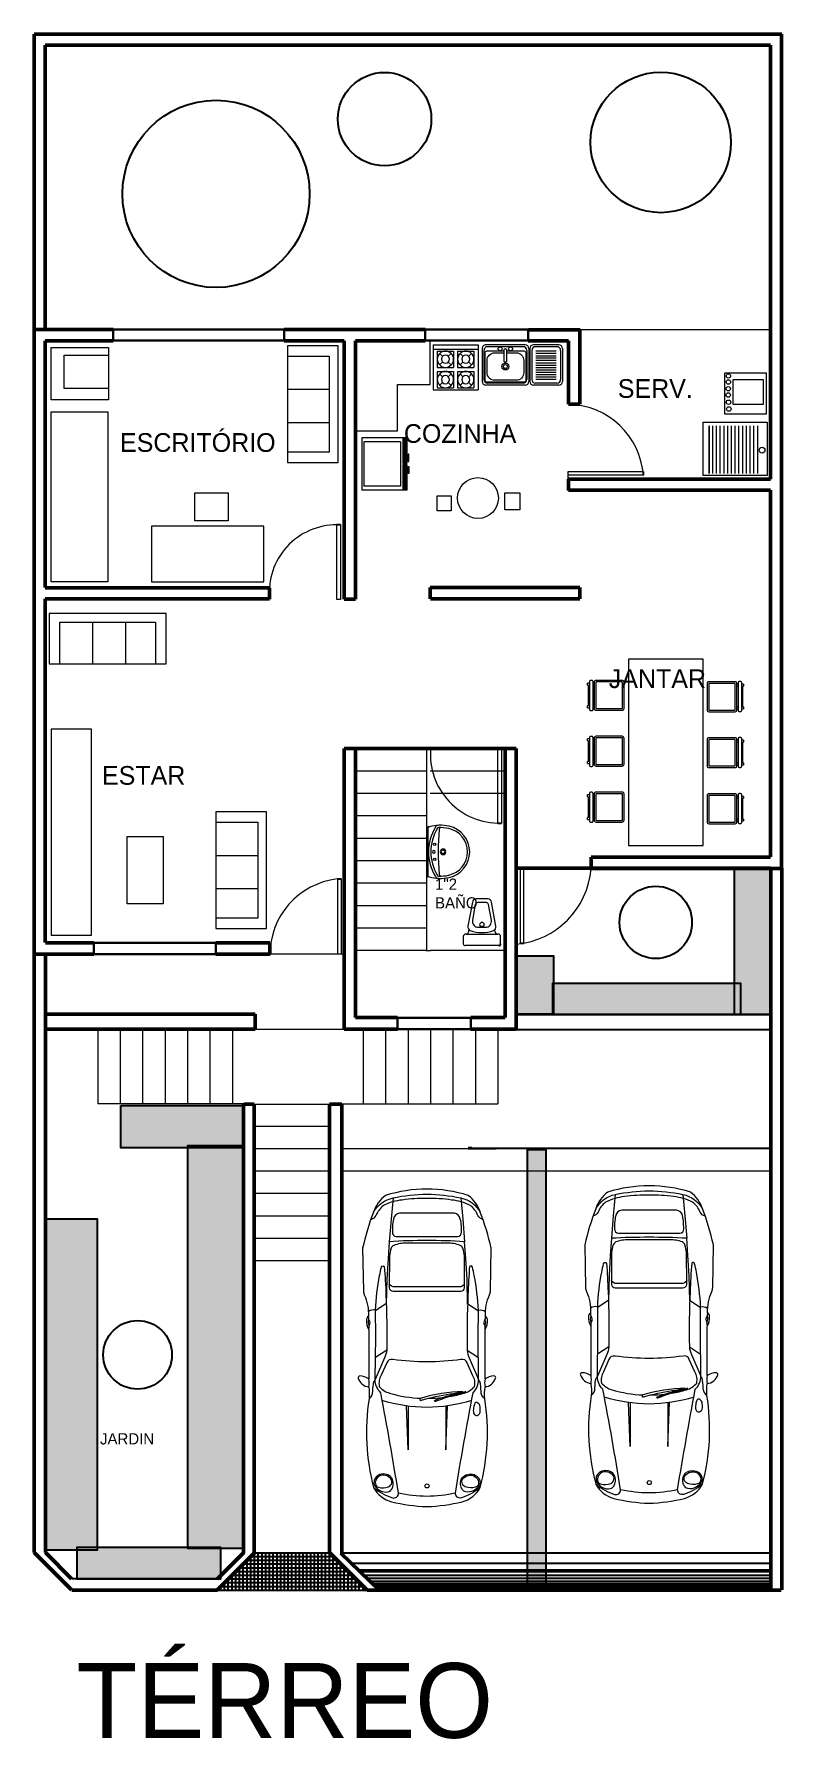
# Model space of a CAD drawing. Header units: millimetres. Extents: x 253.4 to 283.2, y 240.3 to 263.1.
# Drawn here: x 253.41 to 263.41, y 240.3 to 263.1 of the extents above; entities that cross this region are included whole.
import ezdxf

# ---------------------------------------------------------------- set-up
doc = ezdxf.new("R2010")
doc.units = ezdxf.units.MM
doc.header["$MEASUREMENT"] = 0
for name, color, linetype, lineweight in [('05', 2, 'Continuous', 15), ('MESA', 4, 'Continuous', 30), ('PATAS', 1, 'Continuous', 50), ('TAPA', 3, 'Continuous', 20)]:
    doc.layers.add(name, color=color, linetype=linetype, lineweight=lineweight)
doc.layers.add('Layer1', color=108, linetype='Continuous')

# ---------------------------------------------------------------- blocks, each defined once
blk = doc.blocks.new('MUCO01PL')
at = {"color": 0, "linetype": 'ByBlock'}
for p, q in [((0.183, -0.12), (-0.167, -0.12)), ((-0.158, -0.01), (-0.132, -0.01)), ((-0.158, -0.01), (-0.158, -0.035)), ((-0.158, -0.083), (-0.158, -0.098)), ((-0.132, -0.035), (-0.132, -0.01)), ((-0.132, -0.022), (0.145, -0.022)), ((-0.132, -0.098), (-0.132, -0.083)), ((0.145, -0.01), (0.171, -0.01)), ((0.145, -0.01), (0.145, -0.035)), ((0.145, -0.083), (0.145, -0.098)), ((0.171, -0.035), (0.171, -0.01)), ((0.171, -0.098), (0.171, -0.083)), ((0.186, -0.473), (0.186, -0.123))]:
    blk.add_line(p, q, dxfattribs=at)
for points in [[(0.19, -0.035), (-0.18, -0.035, 0.414214), (-0.195, -0.05), (-0.195, -0.068, 0.414214), (-0.18, -0.083), (0.19, -0.083, 0.414214), (0.205, -0.068), (0.205, -0.05, 0.414214)], [(0.183, -0.098), (-0.167, -0.098, 0.414214), (-0.192, -0.123), (-0.192, -0.473, 0.414214), (-0.167, -0.498), (0.183, -0.498, 0.414214), (0.208, -0.473), (0.208, -0.123, 0.414214)]]:
    blk.add_lwpolyline(points, format="xyb", close=True, dxfattribs=at)
for points in [[(-0.17, -0.123), (-0.17, -0.473)], [(-0.167, -0.475), (0.183, -0.475)]]:
    blk.add_lwpolyline(points, dxfattribs=at)
for centre, start, end in [((-0.167, -0.123), 90, 180), ((0.183, -0.123), 0, 90), ((-0.167, -0.473), 180, 270), ((0.183, -0.473), 270, 0)]:
    blk.add_arc(centre, 0.0029, start, end, dxfattribs=at)
blk = doc.blocks.new('MUKO01PL')
at = {"color": 0, "linetype": 'ByBlock'}
for p, q in [((0.3, 0), (-0.3, 0)), ((-0.3, 0), (-0.3, -0.6)), ((0.3, 0), (0.3, -0.6)), ((0.3, -0.055), (-0.3, -0.055)), ((-0.027, -0.082), (-0.245, -0.082)), ((-0.245, -0.082), (-0.245, -0.3)), ((-0.214, -0.114), (-0.175, -0.152)), ((-0.059, -0.114), (-0.098, -0.152)), ((-0.027, -0.082), (-0.027, -0.3)), ((0.027, -0.082), (0.027, -0.3)), ((0.245, -0.082), (0.027, -0.082)), ((0.059, -0.114), (0.098, -0.152)), ((0.214, -0.114), (0.175, -0.152)), ((0.245, -0.082), (0.245, -0.3)), ((-0.027, -0.3), (-0.245, -0.3)), ((-0.245, -0.355), (-0.245, -0.573)), ((-0.027, -0.355), (-0.245, -0.355)), ((-0.175, -0.229), (-0.214, -0.268)), ((-0.214, -0.386), (-0.175, -0.425)), ((-0.098, -0.229), (-0.059, -0.268)), ((-0.059, -0.386), (-0.098, -0.425)), ((-0.027, -0.355), (-0.027, -0.573)), ((0.245, -0.3), (0.027, -0.3)), ((0.027, -0.355), (0.027, -0.573)), ((0.245, -0.355), (0.027, -0.355)), ((0.098, -0.229), (0.059, -0.268)), ((0.059, -0.386), (0.098, -0.425)), ((0.175, -0.229), (0.214, -0.268)), ((0.214, -0.386), (0.175, -0.425)), ((0.245, -0.355), (0.245, -0.573)), ((0.3, -0.6), (-0.3, -0.6)), ((-0.027, -0.573), (-0.245, -0.573)), ((-0.175, -0.502), (-0.214, -0.541)), ((-0.098, -0.502), (-0.059, -0.541)), ((0.245, -0.573), (0.027, -0.573)), ((0.098, -0.502), (0.059, -0.541)), ((0.175, -0.502), (0.214, -0.541))]:
    blk.add_line(p, q, dxfattribs=at)
for centre, radius in [((-0.136, -0.191), 0.109), ((-0.136, -0.191), 0.0545), ((0.136, -0.191), 0.109), ((0.136, -0.191), 0.0545), ((-0.136, -0.464), 0.109), ((-0.136, -0.464), 0.0545), ((0.136, -0.464), 0.109), ((0.136, -0.464), 0.0545)]:
    blk.add_circle(centre, radius, dxfattribs=at)
blk = doc.blocks.new('*X7')
at = {"color": 0}
for p, q in [((-11.527, 1.413), (-11.182, 1.413)), ((-11.527, 1.4), (-11.182, 1.4)), ((-11.527, 1.387), (-11.182, 1.387)), ((-11.527, 1.375), (-11.182, 1.375)), ((-11.172, 1.413), (-10.827, 1.413)), ((-11.172, 1.4), (-10.827, 1.4)), ((-11.172, 1.387), (-10.827, 1.387)), ((-11.172, 1.375), (-10.827, 1.375))]:
    blk.add_line(p, q, dxfattribs=at)
blk = doc.blocks.new('FREG')
at = {"color": 0, "linetype": 'ByBlock'}
for p, q in [((-0.267, 0.246), (0.258, 0.246)), ((-0.317, -0.243), (-0.317, 0.196)), ((-0.292, -0.218), (-0.292, 0.171)), ((-0.242, 0.221), (0.233, 0.221)), ((0.283, -0.218), (0.283, 0.171)), ((0.308, -0.243), (0.308, 0.196)), ((-0.023, -0.076), (-0.023, -0.225)), ((0.006, -0.066), (-0.013, -0.066)), ((0.016, -0.225), (0.016, -0.076)), ((-0.267, -0.293), (0.258, -0.293)), ((-0.242, -0.268), (0.233, -0.268)), ((-0.013, -0.235), (0.006, -0.235))]:
    blk.add_line(p, q, dxfattribs=at)
for points in [[(-0.023, -0.211), (-0.252, -0.211, -0.414214), (-0.277, -0.186), (-0.277, 0.181, -0.414214), (-0.252, 0.206), (0.243, 0.206, -0.414214), (0.268, 0.181), (0.268, -0.186, -0.414214), (0.243, -0.211), (0.016, -0.211)], [(-0.023, -0.186), (-0.149, -0.186, -0.414214), (-0.249, -0.086), (-0.249, 0.081, -0.414214), (-0.149, 0.181), (0.141, 0.181, -0.414214), (0.241, 0.081), (0.241, -0.086, -0.414214), (0.141, -0.186), (0.016, -0.186)]]:
    blk.add_lwpolyline(points, format="xyb", dxfattribs=at)
for centre, radius in [((-0.004, -0.003), 0.0463), ((-0.004, -0.003), 0.0263), ((-0.073, -0.24), 0.026), ((0.067, -0.24), 0.026)]:
    blk.add_circle(centre, radius, dxfattribs=at)
for centre, radius, start, end in [((-0.267, 0.196), 0.05, 90, 180), ((0.258, 0.196), 0.05, 0, 90), ((-0.242, 0.171), 0.05, 90, 180), ((0.233, 0.171), 0.05, 0, 90), ((-0.242, -0.218), 0.05, 180, 270), ((-0.013, -0.076), 0.01, 90, 180), ((-0.013, -0.225), 0.01, 180, 270), ((0.006, -0.076), 0.01, 0, 90), ((0.006, -0.225), 0.01, 270, 360), ((0.233, -0.218), 0.05, 270, 0), ((-0.267, -0.243), 0.05, 180, 270), ((0.258, -0.243), 0.05, 270, 0)]:
    blk.add_arc(centre, radius, start, end, dxfattribs=at)

msp = doc.modelspace()

# ---------------------------------------------------------------- hatches: boundary and pattern name
at = {"layer": 'Layer1'}
for points in [[(263.261, 251.943), (262.775, 251.943), (262.775, 249.995), (263.261, 249.995)], [(259.863, 250.773), (260.357, 250.773), (260.357, 249.993), (259.863, 249.993)], [(260.347, 249.995), (262.865, 249.995), (262.865, 250.404), (260.347, 250.404)], [(254.573, 248.774), (256.203, 248.774), (256.203, 248.209), (254.573, 248.209)], [(256.209, 242.852), (255.468, 242.852), (255.468, 248.241), (256.209, 248.241)], [(253.555, 247.26), (254.257, 247.26), (254.257, 242.83), (253.555, 242.83)], [(253.983, 242.447), (255.909, 242.447), (255.909, 242.862), (253.983, 242.862)]]:
    msp.add_hatch(color=256, dxfattribs=at).paths.add_polyline_path(points)
at = {"layer": 'PATAS'}
h = msp.add_hatch(color=256, dxfattribs=at)
h.paths.add_polyline_path([(253.555, 247.26), (254.257, 247.26), (254.257, 242.83), (253.555, 242.83)])
h.paths.add_polyline_path([(253.983, 242.447), (255.909, 242.447), (255.909, 242.862), (253.983, 242.862)])
h.paths.add_polyline_path([(256.209, 242.852), (255.468, 242.852), (255.468, 248.241), (256.209, 248.241)])
at = {"layer": 'TAPA'}
msp.add_hatch(color=3, dxfattribs=at).paths.add_polyline_path([(260.012, 248.187), (260.254, 248.187), (260.254, 242.295), (260.012, 242.295)])

# ---------------------------------------------------------------- linework, layer by layer
for p, q in [((263.407, 259.149), (263.412, 259.149)), ((260.71, 257.15), (260.71, 257.149)), ((259.86, 255.549), (259.86, 255.548)), ((259.86, 253.549), (259.86, 249.949)), ((263.263, 242.297), (263.263, 251.945)), ((253.563, 250.797), (253.563, 242.795)), ((259.911, 250.942), (259.961, 250.942)), ((259.865, 249.991), (263.265, 249.991)), ((259.865, 249.991), (263.265, 249.991)), ((259.865, 249.791), (263.265, 249.791)), ((256.213, 248.795), (256.213, 242.794)), ((263.257, 248.199), (259.373, 248.199)), ((256.356, 242.788), (256.356, 242.294)), ((256.362, 242.794), (257.363, 242.794)), ((256.406, 242.794), (256.406, 242.294)), ((256.456, 242.794), (256.456, 242.294)), ((256.506, 242.794), (256.506, 242.294)), ((256.556, 242.794), (256.556, 242.294)), ((256.606, 242.794), (256.606, 242.294)), ((256.656, 242.794), (256.656, 242.294)), ((256.706, 242.794), (256.706, 242.294)), ((256.756, 242.794), (256.756, 242.294)), ((256.806, 242.794), (256.806, 242.294)), ((256.856, 242.794), (256.856, 242.294)), ((256.906, 242.794), (256.906, 242.294)), ((256.906, 242.794), (256.906, 242.294)), ((256.956, 242.794), (256.956, 242.294)), ((257.006, 242.794), (257.006, 242.294)), ((257.056, 242.794), (257.056, 242.294)), ((257.106, 242.794), (257.106, 242.294)), ((257.156, 242.794), (257.156, 242.294)), ((257.206, 242.794), (257.206, 242.294)), ((257.256, 242.794), (257.256, 242.294)), ((257.306, 242.794), (257.306, 242.294)), ((257.356, 242.794), (257.356, 242.294)), ((257.513, 242.794), (263.263, 242.794)), ((256.109, 242.294), (256.109, 242.541)), ((256.112, 242.544), (257.614, 242.544)), ((256.159, 242.294), (256.159, 242.591)), ((256.162, 242.594), (257.564, 242.594)), ((256.209, 242.294), (256.209, 242.641)), ((256.212, 242.644), (257.514, 242.644)), ((256.259, 242.294), (256.259, 242.691)), ((256.262, 242.694), (257.464, 242.694)), ((256.309, 242.294), (256.309, 242.741)), ((256.312, 242.744), (257.414, 242.744)), ((257.406, 242.751), (257.406, 242.294)), ((257.456, 242.701), (257.456, 242.294)), ((257.506, 242.651), (257.506, 242.294)), ((257.556, 242.602), (257.556, 242.294)), ((257.606, 242.552), (257.606, 242.294)), ((257.654, 242.654), (263.263, 242.654)), ((255.864, 242.445), (253.914, 242.445)), ((255.864, 242.445), (253.914, 242.445)), ((255.909, 242.294), (255.909, 242.344)), ((255.912, 242.344), (257.814, 242.344)), ((255.959, 242.294), (255.959, 242.391)), ((255.962, 242.394), (257.764, 242.394)), ((256.009, 242.294), (256.009, 242.441)), ((256.012, 242.444), (257.714, 242.444)), ((256.059, 242.294), (256.059, 242.491)), ((256.062, 242.494), (257.664, 242.494)), ((257.506, 242.344), (257.506, 242.294)), ((257.556, 242.344), (257.556, 242.294)), ((257.656, 242.502), (257.656, 242.294)), ((257.706, 242.452), (257.706, 242.294)), ((257.756, 242.402), (257.756, 242.294)), ((257.806, 242.344), (257.806, 242.294)), ((257.82, 242.494), (263.263, 242.494)), ((257.861, 242.454), (263.263, 242.454)), ((257.903, 242.414), (263.263, 242.414)), ((257.934, 242.384), (263.263, 242.384)), ((257.965, 242.354), (263.263, 242.354)), ((257.986, 242.334), (263.263, 242.334)), ((258.007, 242.314), (263.263, 242.314)), ((255.861, 242.294), (257.866, 242.294)), ((256.362, 242.294), (257.363, 242.294)), ((256.362, 242.294), (257.363, 242.294)), ((256.362, 242.294), (257.363, 242.294)), ((256.362, 242.294), (257.363, 242.294)), ((257.866, 242.292), (257.866, 242.294))]:
    msp.add_line(p, q)
at = {"color": 0}
msp.add_line((258.696, 252.501), (258.681, 252.497), dxfattribs=at)
msp.add_lwpolyline([(259.863, 250.773), (260.357, 250.773), (260.357, 249.993), (259.863, 249.993)], close=True)
msp.add_arc((258.683, 251.839), 0.006, 180, 255, dxfattribs=at)
at = {"linetype": 'ByBlock'}
msp.add_arc((259.626, 250.936), 0.025, 270, 0, dxfattribs=at)
at = {"layer": '05', "color": 2}
for p, q in [((260.71, 259.149), (263.26, 259.149)), ((258.66, 253.549), (258.66, 250.848)), ((257.71, 253.249), (258.66, 253.249)), ((258.71, 253.249), (259.71, 253.249)), ((257.71, 252.949), (258.66, 252.949)), ((258.71, 252.949), (259.71, 252.949)), ((257.71, 252.649), (258.66, 252.649)), ((257.71, 252.349), (258.66, 252.349)), ((257.71, 252.049), (258.66, 252.049)), ((257.71, 251.749), (258.66, 251.749)), ((257.71, 251.449), (258.66, 251.449)), ((257.71, 251.149), (258.66, 251.149)), ((256.568, 250.801), (257.558, 250.801)), ((257.71, 250.849), (258.66, 250.849)), ((258.652, 250.848), (258.718, 250.848)), ((258.71, 250.849), (259.71, 250.849)), ((254.263, 249.795), (254.263, 248.795)), ((254.563, 249.795), (254.563, 248.795)), ((254.863, 249.795), (254.863, 248.795)), ((255.163, 249.795), (255.163, 248.795)), ((255.463, 249.795), (255.463, 248.795)), ((255.763, 249.795), (255.763, 248.795)), ((256.063, 249.795), (256.063, 248.795)), ((257.813, 249.795), (257.813, 248.794)), ((258.113, 249.795), (258.113, 248.794)), ((258.413, 249.795), (258.413, 248.794)), ((258.713, 249.795), (258.713, 248.794)), ((259.013, 249.795), (259.013, 248.794)), ((259.313, 249.795), (259.313, 248.794)), ((259.613, 249.795), (259.613, 248.794)), ((256.213, 248.795), (254.263, 248.795)), ((256.356, 248.79), (257.364, 248.79)), ((257.567, 248.792), (257.527, 248.792)), ((257.56, 248.794), (259.613, 248.794)), ((257.363, 248.495), (256.363, 248.495)), ((257.363, 248.195), (256.363, 248.195)), ((257.516, 248.199), (263.257, 248.199)), ((257.363, 247.895), (256.363, 247.895)), ((257.516, 247.899), (263.257, 247.899)), ((257.363, 247.595), (256.363, 247.595)), ((257.363, 247.295), (256.363, 247.295)), ((257.363, 246.995), (256.363, 246.995)), ((257.363, 246.695), (256.363, 246.695))]:
    msp.add_line(p, q, dxfattribs=at)
at = {"layer": '05'}
msp.add_line((256.366, 249.795), (257.561, 249.795), dxfattribs=at)
at = {"layer": 'Layer1', "color": 0}
for p, q in [((261.556, 257.251), (261.556, 257.201)), ((257.461, 256.54), (257.511, 256.54)), ((259.663, 252.546), (259.613, 252.546)), ((257.521, 251.801), (257.471, 251.801))]:
    msp.add_line(p, q, dxfattribs=at)
at = {"layer": 'Layer1'}
for p, q in [((259.264, 248.206), (259.216, 248.206)), ((259.216, 248.198), (259.591, 248.198)), ((259.264, 248.199), (259.264, 248.206)), ((259.373, 248.199), (259.264, 248.199))]:
    msp.add_line(p, q, dxfattribs=at)
for points in [[(263.261, 251.943), (262.775, 251.943), (262.775, 249.995), (263.261, 249.995)], [(260.347, 249.995), (262.865, 249.995), (262.865, 250.404), (260.347, 250.404)], [(254.573, 248.774), (256.203, 248.774), (256.203, 248.209), (254.573, 248.209)], [(256.209, 242.852), (255.468, 242.852), (255.468, 248.241), (256.209, 248.241)], [(260.012, 248.187), (260.254, 248.187), (260.254, 242.295), (260.012, 242.295)], [(253.555, 247.26), (254.257, 247.26), (254.257, 242.83), (253.555, 242.83)], [(253.983, 242.447), (255.909, 242.447), (255.909, 242.862), (253.983, 242.862)]]:
    msp.add_lwpolyline(points, close=True, dxfattribs=at)
at = {"layer": 'Layer1', "color": 98}
for centre, radius in [((258.099, 261.962), 0.625), ((261.793, 261.65), 0.939), ((255.845, 260.962), 1.252), ((261.726, 251.222), 0.484), ((254.796, 245.44), 0.459)]:
    msp.add_circle(centre, radius, dxfattribs=at)
at = {"layer": 'MESA'}
for p, q in [((254.469, 259.149), (254.469, 258.999)), ((254.47, 259.15), (256.755, 259.15)), ((254.47, 259), (256.755, 259)), ((256.757, 259.149), (256.757, 258.999)), ((258.644, 259.149), (258.644, 258.999)), ((258.645, 259.147), (260.02, 259.147)), ((258.645, 259.001), (260.02, 259.001)), ((260.019, 259.149), (260.019, 258.999)), ((254.211, 250.949), (254.211, 250.799)), ((255.842, 250.947), (254.214, 250.947)), ((254.214, 250.797), (255.842, 250.797)), ((255.842, 250.949), (255.842, 250.799)), ((258.274, 249.949), (258.274, 249.794)), ((258.276, 249.948), (259.25, 249.948)), ((259.251, 249.949), (259.251, 249.794)), ((258.276, 249.796), (259.25, 249.796))]:
    msp.add_line(p, q, dxfattribs=at)
at = {"layer": 'PATAS'}
for p, q in [((253.411, 251.949), (253.411, 263.098)), ((253.412, 263.099), (263.412, 263.099)), ((263.407, 251.944), (263.407, 263.098)), ((253.56, 262.949), (253.56, 259.149)), ((253.56, 262.949), (263.26, 262.949)), ((263.26, 262.949), (263.26, 257.149)), ((253.412, 259.149), (254.469, 259.149)), ((253.56, 258.999), (253.56, 255.699)), ((253.56, 258.999), (254.469, 258.999)), ((256.757, 259.149), (258.644, 259.149)), ((256.757, 258.999), (257.56, 258.999)), ((257.56, 258.999), (257.56, 255.542)), ((257.71, 258.999), (258.644, 258.999)), ((257.71, 258.999), (257.71, 255.699)), ((260.019, 258.999), (260.56, 258.999)), ((260.713, 259.145), (260.023, 259.145)), ((260.561, 258.149), (260.561, 258.998)), ((260.71, 259.149), (260.71, 258.149)), ((260.561, 258.149), (260.711, 258.149)), ((260.559, 257.15), (260.559, 256.998)), ((260.711, 257.15), (260.561, 257.15)), ((260.71, 257.149), (263.26, 257.149)), ((260.56, 256.999), (263.26, 256.999)), ((263.26, 256.999), (263.26, 252.099)), ((253.56, 255.549), (253.56, 252.099)), ((253.56, 255.549), (256.56, 255.549)), ((253.561, 255.697), (256.56, 255.697)), ((256.56, 255.543), (256.56, 255.693)), ((257.56, 255.542), (257.71, 255.542)), ((257.709, 255.699), (257.709, 255.542)), ((258.709, 255.549), (258.709, 255.699)), ((258.709, 255.699), (260.71, 255.699)), ((259.697, 255.547), (258.712, 255.547)), ((259.862, 255.548), (259.697, 255.548)), ((259.71, 255.549), (259.71, 255.548)), ((259.86, 255.549), (260.71, 255.549)), ((260.71, 255.699), (260.71, 255.549)), ((257.56, 253.549), (259.86, 253.549)), ((257.56, 253.549), (257.56, 249.799)), ((257.71, 253.549), (257.71, 249.949)), ((259.71, 253.549), (259.71, 249.949)), ((259.86, 253.549), (259.86, 249.799)), ((253.561, 252.112), (253.561, 250.951)), ((253.411, 251.951), (253.411, 250.798)), ((260.862, 251.945), (259.862, 251.945)), ((260.86, 252.096), (263.259, 252.096)), ((260.86, 251.944), (260.86, 252.094)), ((260.86, 251.946), (263.259, 251.946)), ((260.86, 251.944), (263.407, 251.944)), ((263.263, 242.297), (263.263, 251.945)), ((263.413, 242.297), (263.413, 251.945)), ((253.412, 250.799), (254.211, 250.799)), ((253.413, 250.797), (253.413, 242.795)), ((253.563, 250.797), (253.563, 242.797)), ((254.211, 250.949), (253.564, 250.949)), ((256.566, 250.949), (255.842, 250.949)), ((255.842, 250.799), (256.562, 250.799)), ((256.566, 250.799), (256.566, 250.949)), ((256.367, 249.995), (253.567, 249.995)), ((257.71, 249.949), (258.274, 249.949)), ((259.251, 249.949), (259.71, 249.949)), ((256.367, 249.795), (253.567, 249.795)), ((257.56, 249.794), (258.274, 249.794)), ((259.251, 249.794), (259.858, 249.794)), ((256.213, 248.795), (256.213, 242.794)), ((257.363, 248.795), (257.363, 242.794)), ((253.411, 242.796), (253.913, 242.298)), ((253.564, 242.797), (253.913, 242.447)), ((256.215, 242.798), (255.864, 242.447)), ((256.364, 242.796), (255.865, 242.297)), ((257.366, 242.791), (257.866, 242.292)), ((257.515, 242.788), (258.031, 242.29)), ((257.758, 242.554), (263.263, 242.554)), ((255.864, 242.295), (253.914, 242.295)), ((258.027, 242.294), (257.868, 242.294)), ((258.027, 242.294), (263.405, 242.294))]:
    msp.add_line(p, q, dxfattribs=at)
at = {"layer": 'PATAS', "color": 1}
for p, q in [((256.366, 249.995), (256.366, 249.795)), ((256.218, 248.79), (256.356, 248.79)), ((256.353, 248.791), (256.353, 242.796)), ((257.364, 248.79), (257.512, 248.79)), ((257.494, 248.79), (257.527, 248.79)), ((257.527, 248.79), (257.527, 248.766)), ((257.527, 248.789), (257.527, 242.781))]:
    msp.add_line(p, q, dxfattribs=at)
at = {"layer": 'TAPA', "color": 3}
for p, q in [((258.707, 258.415), (258.707, 258.994)), ((260.429, 258.944), (260.092, 258.944)), ((253.813, 258.361), (253.813, 258.804)), ((253.813, 258.804), (254.408, 258.804)), ((256.8, 258.792), (257.36, 258.792)), ((257.36, 258.792), (257.36, 257.511)), ((260.042, 258.894), (260.042, 258.455)), ((260.067, 258.869), (260.067, 258.48)), ((260.404, 258.919), (260.117, 258.919)), ((260.122, 258.862), (260.395, 258.862)), ((260.122, 258.831), (260.395, 258.831)), ((260.122, 258.799), (260.395, 258.799)), ((260.122, 258.768), (260.395, 258.768)), ((260.122, 258.737), (260.395, 258.737)), ((260.454, 258.869), (260.454, 258.48)), ((260.479, 258.894), (260.479, 258.455)), ((260.122, 258.705), (260.395, 258.705)), ((260.122, 258.674), (260.395, 258.674)), ((260.122, 258.642), (260.395, 258.642)), ((260.122, 258.611), (260.395, 258.611)), ((260.122, 258.579), (260.395, 258.579)), ((260.122, 258.548), (260.395, 258.548)), ((260.122, 258.516), (260.395, 258.516)), ((260.122, 258.485), (260.395, 258.485)), ((254.408, 258.361), (253.813, 258.361)), ((256.8, 258.35), (257.36, 258.35)), ((258.27, 258.415), (258.707, 258.415)), ((258.27, 257.794), (258.27, 258.415)), ((260.429, 258.405), (260.092, 258.405)), ((260.404, 258.43), (260.117, 258.43)), ((256.8, 257.907), (257.36, 257.907)), ((262.439, 257.224), (262.439, 257.863)), ((262.443, 257.224), (262.443, 257.863)), ((262.489, 257.224), (262.489, 257.863)), ((262.539, 257.224), (262.539, 257.863)), ((262.589, 257.224), (262.589, 257.863)), ((262.639, 257.224), (262.639, 257.863)), ((262.689, 257.224), (262.689, 257.863)), ((262.739, 257.224), (262.739, 257.863)), ((262.789, 257.224), (262.789, 257.863)), ((262.839, 257.224), (262.839, 257.863)), ((262.889, 257.224), (262.889, 257.863)), ((262.939, 257.224), (262.939, 257.863)), ((262.989, 257.224), (262.989, 257.863)), ((263.039, 257.224), (263.039, 257.863)), ((263.089, 257.224), (263.089, 257.863)), ((257.715, 257.794), (258.27, 257.794)), ((258.395, 257.702), (257.795, 257.702)), ((257.795, 257.702), (257.795, 257.001)), ((258.313, 257.647), (257.822, 257.647)), ((257.822, 257.647), (257.822, 257.156)), ((258.313, 257.647), (258.095, 257.647)), ((258.313, 257.647), (258.313, 257.429)), ((258.313, 257.647), (258.313, 257.056)), ((258.341, 257.702), (258.341, 257.356)), ((258.395, 257.702), (258.395, 257.356)), ((257.36, 257.511), (256.8, 257.511)), ((257.822, 257.374), (257.822, 257.056)), ((258.341, 257.356), (258.395, 257.356)), ((258.341, 257.346), (258.395, 257.346)), ((258.341, 257.346), (258.341, 257.001)), ((258.416, 257.443), (258.395, 257.443)), ((258.416, 257.433), (258.395, 257.433)), ((258.416, 257.423), (258.395, 257.423)), ((258.395, 257.346), (258.395, 257.001)), ((258.416, 257.28), (258.395, 257.28)), ((258.416, 257.27), (258.395, 257.27)), ((258.416, 257.26), (258.395, 257.26)), ((260.556, 257.251), (261.556, 257.251)), ((260.556, 257.151), (260.556, 257.251)), ((261.556, 257.201), (260.556, 257.201)), ((258.395, 257.001), (257.795, 257.001)), ((258.313, 257.056), (257.822, 257.056)), ((258.313, 257.056), (258.095, 257.056)), ((257.461, 255.54), (257.461, 256.54)), ((257.511, 256.54), (257.511, 255.54)), ((257.511, 255.54), (257.461, 255.54)), ((253.755, 255.238), (255.037, 255.238)), ((253.755, 254.677), (253.755, 255.238)), ((254.198, 254.677), (254.198, 255.238)), ((254.64, 254.677), (254.64, 255.238)), ((255.037, 255.238), (255.037, 254.677)), ((259.613, 252.546), (259.613, 253.546)), ((259.663, 253.546), (259.663, 252.546)), ((255.842, 252.561), (256.402, 252.561)), ((256.402, 252.561), (256.402, 251.279)), ((258.677, 252.491), (258.677, 251.839)), ((255.842, 252.118), (256.402, 252.118)), ((259.911, 251.942), (259.911, 250.942)), ((259.961, 250.942), (259.961, 251.942)), ((255.842, 251.675), (256.402, 251.675)), ((257.471, 251.801), (257.471, 250.801)), ((257.521, 250.801), (257.521, 251.801)), ((258.696, 251.829), (258.681, 251.834)), ((259.273, 251.494), (259.214, 251.17)), ((259.48, 251.536), (259.322, 251.536)), ((259.588, 251.17), (259.529, 251.494)), ((256.402, 251.279), (255.842, 251.279)), ((259.151, 251.031), (259.151, 250.936)), ((259.189, 251.066), (259.186, 251.066)), ((259.189, 251.066), (259.613, 251.066)), ((259.223, 251.093), (259.23, 251.124)), ((259.579, 251.093), (259.572, 251.124)), ((259.616, 251.066), (259.613, 251.066)), ((259.651, 250.936), (259.651, 251.031)), ((259.626, 250.911), (259.176, 250.911))]:
    msp.add_line(p, q, dxfattribs=at)
for points in [[(253.638, 258.909), (254.408, 258.909), (254.408, 258.21), (253.638, 258.21)], [(257.477, 258.932), (256.8, 258.932), (256.8, 257.371), (257.477, 257.371)], [(263.202, 258.019), (262.649, 258.019), (262.649, 258.571), (263.202, 258.571)], [(262.762, 258.482), (263.161, 258.482), (263.161, 258.146), (262.762, 258.146)], [(253.638, 258.047), (254.396, 258.047), (254.396, 255.775), (253.638, 255.775)], [(263.214, 257.195), (262.361, 257.195), (262.361, 257.912), (263.214, 257.912)], [(258.425, 257.481), (258.416, 257.481), (258.416, 257.385), (258.425, 257.385)], [(258.425, 257.222), (258.416, 257.222), (258.416, 257.317), (258.425, 257.317)], [(255.563, 256.963), (256.007, 256.963), (256.007, 256.59), (255.563, 256.59)], [(258.989, 256.725), (258.802, 256.725), (258.802, 256.927), (258.989, 256.927)], [(259.707, 256.966), (259.909, 256.966), (259.909, 256.74), (259.707, 256.74)], [(254.98, 255.775), (256.485, 255.775), (256.485, 256.521), (254.98, 256.521)], [(253.615, 255.354), (253.615, 254.677), (255.176, 254.677), (255.176, 255.354)], [(261.361, 254.743), (261.361, 252.248), (262.361, 252.248), (262.361, 254.743)], [(253.64, 251.053), (254.179, 251.053), (254.179, 253.804), (253.64, 253.804)], [(256.518, 252.7), (255.842, 252.7), (255.842, 251.139), (256.518, 251.139)], [(254.658, 252.369), (255.138, 252.369), (255.138, 251.472), (254.658, 251.472)]]:
    msp.add_lwpolyline(points, close=True, dxfattribs=at)
for points in [[(259.312, 251.461), (259.274, 251.25, 0.467538), (259.353, 251.156), (259.449, 251.156, 0.467538), (259.528, 251.25), (259.49, 251.461, 0.362827), (259.46, 251.486), (259.342, 251.486, 0.362827)], [(259.426, 251.171, 2), (259.376, 251.171)], [(258.665, 247.657, 0.073985), (258.112, 247.571, 0.153936), (257.951, 247.348, 0.035069), (257.805, 246.866), (257.815, 246.294, 0.080758), (257.828, 246.242, -0.111291), (257.883, 245.957, 0.222022), (257.857, 245.911, 0.155977), (257.888, 245.777), (257.888, 245.12, 0.115278), (257.77, 245.157, 0.541385), (257.746, 245.126, 0.273922), (257.888, 245.009, -0.044974), (257.892, 244.852, 0.105774), (257.953, 243.665, 0.212201), (258.193, 243.476, 0.055723), (258.665, 243.412, 0.055723), (259.137, 243.476, 0.212201), (259.378, 243.665, 0.105774), (259.439, 244.852, -0.044974), (259.443, 245.009, 0.273922), (259.584, 245.126, 0.541385), (259.561, 245.157, 0.115278), (259.443, 245.12), (259.443, 245.777, 0.155977), (259.474, 245.911, 0.222022), (259.448, 245.957, -0.111291), (259.503, 246.242, 0.080758), (259.516, 246.294), (259.525, 246.866, 0.035069), (259.379, 247.348, 0.153936), (259.219, 247.571, 0.073985)], [(261.637, 247.701, 0.073985), (261.083, 247.616, 0.153936), (260.923, 247.393, 0.035069), (260.777, 246.911), (260.786, 246.339, 0.080758), (260.8, 246.287, -0.111291), (260.855, 246.001, 0.222022), (260.828, 245.956, 0.155977), (260.859, 245.821), (260.859, 245.165, 0.115278), (260.741, 245.201, 0.541385), (260.718, 245.171, 0.273922), (260.859, 245.054, -0.044974), (260.863, 244.897, 0.105774), (260.924, 243.71, 0.212201), (261.165, 243.521, 0.055723), (261.637, 243.456, 0.055723), (262.109, 243.521, 0.212201), (262.35, 243.71, 0.105774), (262.41, 244.897, -0.044974), (262.414, 245.054, 0.273922), (262.556, 245.171, 0.541385), (262.533, 245.201, 0.115278), (262.414, 245.165), (262.414, 245.821, 0.155977), (262.446, 245.956, 0.222022), (262.419, 246.001, -0.111291), (262.474, 246.287, 0.080758), (262.487, 246.339), (262.497, 246.911, 0.035069), (262.351, 247.393, 0.153936), (262.191, 247.616, 0.073985)], [(258.665, 247.022), (259.076, 247.022, 0.407574), (259.128, 247.081), (259.127, 247.16, 0.03281), (259.112, 247.256, 0.311096), (259.032, 247.332), (258.665, 247.332), (258.299, 247.332, 0.311096), (258.218, 247.256, 0.03281), (258.204, 247.16), (258.203, 247.081, 0.407574), (258.254, 247.022)], [(261.637, 247.067), (262.048, 247.067, 0.407574), (262.1, 247.126), (262.098, 247.205, 0.03281), (262.084, 247.301, 0.311096), (262.003, 247.376), (261.637, 247.376), (261.271, 247.376, 0.311096), (261.19, 247.301, 0.03281), (261.175, 247.205), (261.174, 247.126, 0.407574), (261.226, 247.067)], [(258.665, 246.292), (259.118, 246.292, 0.388823), (259.17, 246.335), (259.166, 246.761, 0.078172), (259.144, 246.866, 0.196108), (259.109, 246.904, 0.096829), (258.939, 246.933), (258.665, 246.933), (258.391, 246.933, 0.096829), (258.222, 246.904, 0.196108), (258.187, 246.866, 0.078172), (258.165, 246.761), (258.161, 246.335, 0.388823), (258.213, 246.292)], [(261.637, 246.337), (262.089, 246.337, 0.388823), (262.141, 246.38), (262.137, 246.806, 0.078172), (262.115, 246.911, 0.196108), (262.08, 246.949, 0.096829), (261.911, 246.978), (261.637, 246.978), (261.363, 246.978, 0.096829), (261.194, 246.949, 0.196108), (261.158, 246.911, 0.078172), (261.136, 246.806), (261.132, 246.38, 0.388823), (261.185, 246.337)], [(259.146, 244.95, 0.066931), (258.58, 244.858, 1.115799), (258.591, 244.832, -0.036962), (258.974, 244.917, 0.02456)], [(258.776, 244.836, -0.043566), (259.186, 244.949, -0.084927), (259.12, 244.922, 0.037508), (258.788, 244.819, -1.353737)], [(262.118, 244.995, 0.066931), (261.552, 244.903, 1.115799), (261.563, 244.877, -0.036962), (261.946, 244.961, 0.02456)], [(261.747, 244.88, -0.043566), (262.157, 244.994, -0.084927), (262.091, 244.966, 0.037508), (261.76, 244.864, -1.353737)], [(262.306, 244.847, 0.383263), (262.278, 244.837, 0.054412), (262.26, 244.776, 0.109062), (262.262, 244.707, 0.400423), (262.31, 244.676, 0.320332), (262.349, 244.732, 0.05979), (262.345, 244.806, 0.197788)], [(259.335, 244.802, 0.383263), (259.306, 244.792, 0.054412), (259.289, 244.732, 0.109062), (259.29, 244.662, 0.400423), (259.339, 244.631, 0.320332), (259.378, 244.687, 0.05979), (259.374, 244.761, 0.197788)], [(258.164, 243.824, 0.318262), (257.996, 243.816, 0.336631), (257.963, 243.692, 0.107863), (258.044, 243.623, 0.176217), (258.146, 243.608, 0.204198), (258.193, 243.64, 0.234058), (258.206, 243.772, 0.162353)], [(258.171, 243.797, 0.163341), (258.088, 243.832, 0.213722), (258.005, 243.801, 0.243766), (257.976, 243.714, 0.291481), (258.016, 243.669, 0.158425), (258.151, 243.674, 0.556548)], [(259.167, 243.824, -0.318262), (259.335, 243.816, -0.336631), (259.368, 243.692, -0.107863), (259.287, 243.623, -0.176217), (259.184, 243.608, -0.204198), (259.138, 243.64, -0.234058), (259.124, 243.772, -0.162353)], [(259.159, 243.797, -0.163341), (259.242, 243.832, -0.213722), (259.326, 243.801, -0.243766), (259.355, 243.714, -0.291481), (259.315, 243.669, -0.158425), (259.179, 243.674, -0.556548)], [(261.136, 243.869, 0.318262), (260.967, 243.861, 0.336631), (260.935, 243.737, 0.107863), (261.015, 243.667, 0.176217), (261.118, 243.652, 0.204198), (261.164, 243.685, 0.234058), (261.178, 243.817, 0.162353)], [(261.143, 243.842, 0.163341), (261.06, 243.876, 0.213722), (260.976, 243.846, 0.243766), (260.947, 243.759, 0.291481), (260.988, 243.714, 0.158425), (261.123, 243.719, 0.556548)], [(262.138, 243.869, -0.318262), (262.306, 243.861, -0.336631), (262.339, 243.737, -0.107863), (262.258, 243.667, -0.176217), (262.156, 243.652, -0.204198), (262.109, 243.685, -0.234058), (262.096, 243.817, -0.162353)], [(262.131, 243.842, -0.163341), (262.214, 243.876, -0.213722), (262.298, 243.846, -0.243766), (262.326, 243.759, -0.291481), (262.286, 243.714, -0.158425), (262.151, 243.719, -0.556548)]]:
    msp.add_lwpolyline(points, format="xyb", close=True, dxfattribs=at)
for points in [[(257.951, 247.348, -0.211518), (258.212, 247.539, -0.047818), (258.665, 247.588, -0.047818), (259.119, 247.539, -0.211518), (259.379, 247.348, -0.211518)], [(262.387, 247.292, -0.178742), (262.319, 247.348, 0.128631), (262.219, 247.482, 0.089194), (261.967, 247.555, 0.036776), (261.637, 247.576, 0.036776), (261.307, 247.555, 0.089194), (261.055, 247.482, 0.128631), (260.955, 247.348, -0.178742), (260.886, 247.292)], [(260.923, 247.393, -0.211518), (261.183, 247.584, -0.047818), (261.637, 247.633, -0.047818), (262.09, 247.584, -0.211518), (262.351, 247.393, -0.211518)], [(259.416, 247.247, -0.178742), (259.347, 247.303, 0.128631), (259.247, 247.437, 0.089194), (258.995, 247.51, 0.036776), (258.665, 247.531, 0.036776), (258.335, 247.51, 0.089194), (258.083, 247.437, 0.128631), (257.984, 247.303, -0.178742), (257.915, 247.247)], [(259.21, 246.118), (259.202, 246.451), (259.184, 246.724), (259.169, 246.953, 0.016855), (258.665, 246.967, 0.016855), (258.162, 246.953), (258.147, 246.724), (258.129, 246.451), (258.121, 246.118)], [(262.181, 246.162), (262.173, 246.496), (262.155, 246.769), (262.14, 246.998, 0.016855), (261.637, 247.011, 0.016855), (261.133, 246.998), (261.118, 246.769), (261.101, 246.496), (261.093, 246.162)], [(257.953, 243.665, 0.101535), (258.204, 243.528, 0.52292), (258.284, 243.591, 0.007101), (258.047, 244.934, -0.204495), (257.973, 245.11), (257.98, 245.687), (257.978, 246.037, -0.038718), (258.032, 246.499, -0.010841), (258.057, 246.613, -0.648), (258.095, 246.62, -0.015753), (258.117, 246.24, -0.014486), (258.127, 245.503, -0.071916), (258.099, 245.398), (257.973, 245.11)], [(259.378, 243.665, -0.101535), (259.127, 243.528, -0.52292), (259.046, 243.591, -0.007101), (259.283, 244.934, 0.204495), (259.357, 245.11), (259.35, 245.687), (259.353, 246.037, 0.038718), (259.299, 246.499, 0.010841), (259.274, 246.613, 0.648), (259.236, 246.62, 0.015753), (259.214, 246.24, 0.014486), (259.204, 245.503, 0.071916), (259.232, 245.398), (259.357, 245.11)], [(260.924, 243.71, 0.101535), (261.176, 243.573, 0.52292), (261.256, 243.636, 0.007101), (261.019, 244.979, -0.204495), (260.945, 245.155), (260.952, 245.732), (260.949, 246.082, -0.038718), (261.003, 246.544, -0.010841), (261.028, 246.658, -0.648), (261.066, 246.665, -0.015753), (261.088, 246.284, -0.014486), (261.098, 245.548, -0.071916), (261.071, 245.443), (260.945, 245.155)], [(262.35, 243.71, -0.101535), (262.098, 243.573, -0.52292), (262.018, 243.636, -0.007101), (262.255, 244.979, 0.204495), (262.329, 245.155), (262.322, 245.732), (262.325, 246.082, 0.038718), (262.27, 246.544, 0.010841), (262.245, 246.658, 0.648), (262.208, 246.665, 0.015753), (262.185, 246.284, 0.014486), (262.175, 245.548, 0.071916), (262.203, 245.443), (262.329, 245.155)], [(262.141, 246.433, -0.278411), (262.068, 246.392), (261.637, 246.392), (261.205, 246.392, -0.278411), (261.133, 246.433)], [(259.169, 246.388, -0.278411), (259.097, 246.348), (258.665, 246.348), (258.234, 246.348, -0.278411), (258.161, 246.388)], [(257.978, 246.037, 0.192613), (257.882, 246.021, 0.192613)], [(259.353, 246.037, -0.192613), (259.449, 246.021, -0.192613)], [(260.949, 246.082, 0.192613), (260.854, 246.066, 0.192613)], [(262.325, 246.082, -0.192613), (262.42, 246.066, -0.192613)], [(258.971, 244.882, 0.031083), (259.166, 244.928, 0.14503), (259.303, 245.017, 0.190771), (259.276, 245.169), (259.203, 245.332, 0.400838), (259.121, 245.378, -0.031829), (258.665, 245.346, -0.031829), (258.21, 245.378, 0.400838), (258.128, 245.332), (258.055, 245.169, 0.190771), (258.028, 245.017, 0.14503), (258.165, 244.928, 0.06672), (258.588, 244.86)], [(261.942, 244.927, 0.031083), (262.137, 244.973, 0.14503), (262.274, 245.062, 0.190771), (262.248, 245.214), (262.174, 245.377, 0.400838), (262.092, 245.423, -0.031829), (261.637, 245.391, -0.031829), (261.181, 245.423, 0.400838), (261.1, 245.377), (261.026, 245.214, 0.190771), (261, 245.062, 0.14503), (261.137, 244.973, 0.06672), (261.559, 244.905)], [(257.892, 244.852, 0.242846), (257.941, 244.952, -0.066443), (257.957, 245.084, 0.284222), (257.973, 245.11, 0.284222)], [(259.439, 244.852, -0.242846), (259.389, 244.952, 0.066443), (259.373, 245.084, -0.284222), (259.357, 245.11, -0.284222)], [(260.863, 244.897, 0.242846), (260.913, 244.997, -0.066443), (260.929, 245.129, 0.284222), (260.945, 245.155, 0.284222)], [(262.41, 244.897, -0.242846), (262.361, 244.997, 0.066443), (262.345, 245.129, -0.284222), (262.329, 245.155, -0.284222)], [(259.263, 244.829, -0.070312), (258.665, 244.736, -0.070312), (258.067, 244.829)], [(258.692, 244.86, 0.027717), (258.87, 244.869, 0.14503)], [(262.235, 244.874, -0.070312), (261.637, 244.781, -0.070312), (261.039, 244.874)], [(261.663, 244.905, 0.027717), (261.842, 244.913, 0.14503)], [(259.046, 243.591, -0.051873), (258.665, 243.548, -0.051873), (258.284, 243.591)], [(262.018, 243.636, -0.051873), (261.637, 243.593, -0.051873), (261.256, 243.636)]]:
    msp.add_lwpolyline(points, format="xyb", dxfattribs=at)
for points in [[(261.183, 247.584), (261.158, 247.3), (261.133, 246.998)], [(262.09, 247.584), (262.116, 247.3), (262.14, 246.998)], [(258.212, 247.539), (258.186, 247.255), (258.162, 246.953)], [(259.119, 247.539), (259.144, 247.255), (259.169, 246.953)], [(258.117, 246.121), (257.978, 246.027)], [(259.213, 246.121), (259.353, 246.027)], [(261.089, 246.166), (260.949, 246.072)], [(262.185, 246.166), (262.324, 246.072)], [(258.127, 245.503), (257.977, 245.406)], [(259.204, 245.503), (259.354, 245.406)], [(261.098, 245.548), (260.948, 245.451)], [(262.175, 245.548), (262.325, 245.451)], [(258.413, 244.755), (258.413, 244.168), (258.392, 244.758)], [(258.918, 244.755), (258.918, 244.168), (258.939, 244.758)], [(261.384, 244.8), (261.384, 244.213), (261.363, 244.802)], [(261.889, 244.8), (261.889, 244.213), (261.91, 244.802)]]:
    msp.add_lwpolyline(points, dxfattribs=at)
for centre, radius in [((262.698, 258.528), 0.0293), ((262.696, 258.357), 0.0293), ((262.696, 258.273), 0.0293), ((262.697, 258.447), 0.0293), ((262.699, 258.177), 0.0293), ((262.703, 258.086), 0.0293), ((263.147, 257.535), 0.0389), ((259.348, 256.896), 0.273), ((258.77, 252.265), 0.015), ((258.77, 252.065), 0.015), ((258.667, 243.687), 0.0266), ((261.639, 243.731), 0.0266)]:
    msp.add_circle(centre, radius, dxfattribs=at)
for centre, radius, start, end in [((260.092, 258.894), 0.05, 90, 180), ((260.429, 258.894), 0.05, 0, 90), ((260.117, 258.869), 0.05, 90, 180), ((260.404, 258.869), 0.05, 0, 90), ((260.092, 258.455), 0.05, 180, 270), ((260.117, 258.48), 0.05, 180, 270), ((260.404, 258.48), 0.05, 270, 0), ((260.429, 258.455), 0.05, 270, 0), ((260.538, 257.124), 1.025, 4.1081, 88.6618), ((257.456, 255.639), 0.898, 89.6815, 185.6973), ((259.635, 253.472), 0.924, 175.4212, 271.2693), ((258.683, 252.491), 0.006, 105, 180), ((259.327, 252.165), 0.64, 148.9155, 211.0845), ((258.841, 251.96), 0.56, 77.4721, 105), ((259.327, 252.165), 0.61, 148.9155, 211.0845), ((258.821, 252.47), 0.05, 92.2168, 148.9155), ((258.821, 252.47), 0.02, 92.2168, 148.9155), ((262.567, 252.165), 3.75, 175.3569, 184.6431), ((258.841, 251.96), 0.53, 77.4721, 92.2168), ((258.849, 252.467), 0.02, 89.1193, 175.3569), ((258.887, 252.165), 0.32, 282.5279, 77.4721), ((258.887, 252.165), 0.35, 282.5279, 77.4721), ((258.757, 252.165), 0.0175, 0, 180), ((258.757, 252.165), 0.0175, 180, 0), ((258.881, 252.165), 0.0375, 0, 180), ((258.881, 252.165), 0.0375, 180, 0), ((258.881, 252.165), 0.023, 0, 180), ((258.881, 252.165), 0.023, 180, 0), ((259.758, 252.03), 1.106, 275.4668, 355.3257), ((257.584, 250.791), 1.018, 96.5813, 180.596), ((258.841, 252.37), 0.56, 255, 282.5279), ((258.821, 251.861), 0.05, 211.0845, 267.7832), ((258.821, 251.861), 0.02, 211.0845, 267.7832), ((258.841, 252.37), 0.53, 267.7832, 282.5279), ((258.849, 251.863), 0.02, 184.6431, 270.8807), ((259.322, 251.486), 0.05, 90, 169.7685), ((259.48, 251.486), 0.05, 10.2315, 90), ((259.186, 251.031), 0.035, 90, 180), ((259.189, 251.101), 0.035, 270, 347.3856), ((259.263, 251.161), 0.05, 169.7685, 249.3632), ((259.401, 251.527), 0.441, 249.3632, 290.6368), ((259.539, 251.161), 0.05, 290.6368, 10.2315), ((259.613, 251.101), 0.035, 192.6144, 270), ((259.616, 251.031), 0.035, 0, 90), ((259.176, 250.936), 0.025, 180, 270), ((257.329, 245.852), 0.564, 5.8996, 10.6987), ((260.002, 245.852), 0.564, 169.3013, 174.1004), ((260.911, 245.918), 0.0619, 143.34, 220.5245), ((260.3, 245.897), 0.564, 5.8996, 10.6987), ((260.817, 245.915), 0.06, 321.9068, 41.9577), ((262.457, 245.915), 0.06, 138.0423, 218.0932), ((262.362, 245.918), 0.0619, 319.4755, 36.66), ((262.973, 245.897), 0.564, 169.3013, 174.1004), ((257.94, 245.873), 0.0619, 143.34, 220.5245), ((257.329, 245.852), 0.564, 352.3343, 358.0614), ((257.845, 245.87), 0.06, 321.9068, 41.9577), ((259.485, 245.87), 0.06, 138.0423, 218.0932), ((259.391, 245.873), 0.0619, 319.4755, 36.66), ((260.002, 245.852), 0.564, 181.9386, 187.6657), ((260.3, 245.897), 0.564, 352.3343, 358.0614), ((262.973, 245.897), 0.564, 181.9386, 187.6657), ((257.594, 245.065), 0.3, 349.298, 10.702), ((259.737, 245.065), 0.3, 169.298, 190.702), ((260.565, 245.11), 0.3, 349.298, 10.702), ((262.709, 245.11), 0.3, 169.298, 190.702)]:
    msp.add_arc(centre, radius, start, end, dxfattribs=at)

# ---------------------------------------------------------------- block references
at = {"layer": 'TAPA', "color": 3, "xscale": -1}
msp.add_blockref('MUKO01PL', (259.049, 258.943), dxfattribs=at)
at = {"layer": 'TAPA', "color": 3}
for name, p, rotation in [('FREG', (259.711, 258.651), 180), ('*X7', (256.975, 246.174), 270), ('MUCO01PL', (260.804, 254.25), 90), ('MUCO01PL', (262.91, 254.247), 270), ('MUCO01PL', (260.804, 253.503), 90), ('MUCO01PL', (262.91, 253.499), 270), ('MUCO01PL', (260.804, 252.756), 90), ('MUCO01PL', (262.91, 252.749), 270)]:
    msp.add_blockref(name, p, dxfattribs=dict(at, rotation=rotation))

# ---------------------------------------------------------------- texts
at = {"color": 0}
for s, height, p in [('SERV.', 0.25, (261.218, 258.235)), ('ESCRITÓRIO', 0.25, (254.561, 257.513)), ('COZINHA', 0.25, (258.357, 257.633)), ('JANTAR', 0.25, (261.098, 254.355)), ('ESTAR', 0.25, (254.32, 253.062)), ('TÉRREO', 1, (253.977, 240.319))]:
    msp.add_text(s, height=height, dxfattribs=at).set_placement(p)
at = {"layer": 'Layer1', "color": 1, "insert": (254.293, 244.392), "char_height": 0.15, "width": 1.0728, "attachment_point": 1}
msp.add_mtext('JARDIN', dxfattribs=at)
at = {"layer": 'TAPA', "color": 3, "insert": (258.774, 251.808), "char_height": 0.15, "width": 0.8357, "attachment_point": 1}
msp.add_mtext('1"2 BAÑO', dxfattribs=at)

doc.saveas('drawing.dxf')
